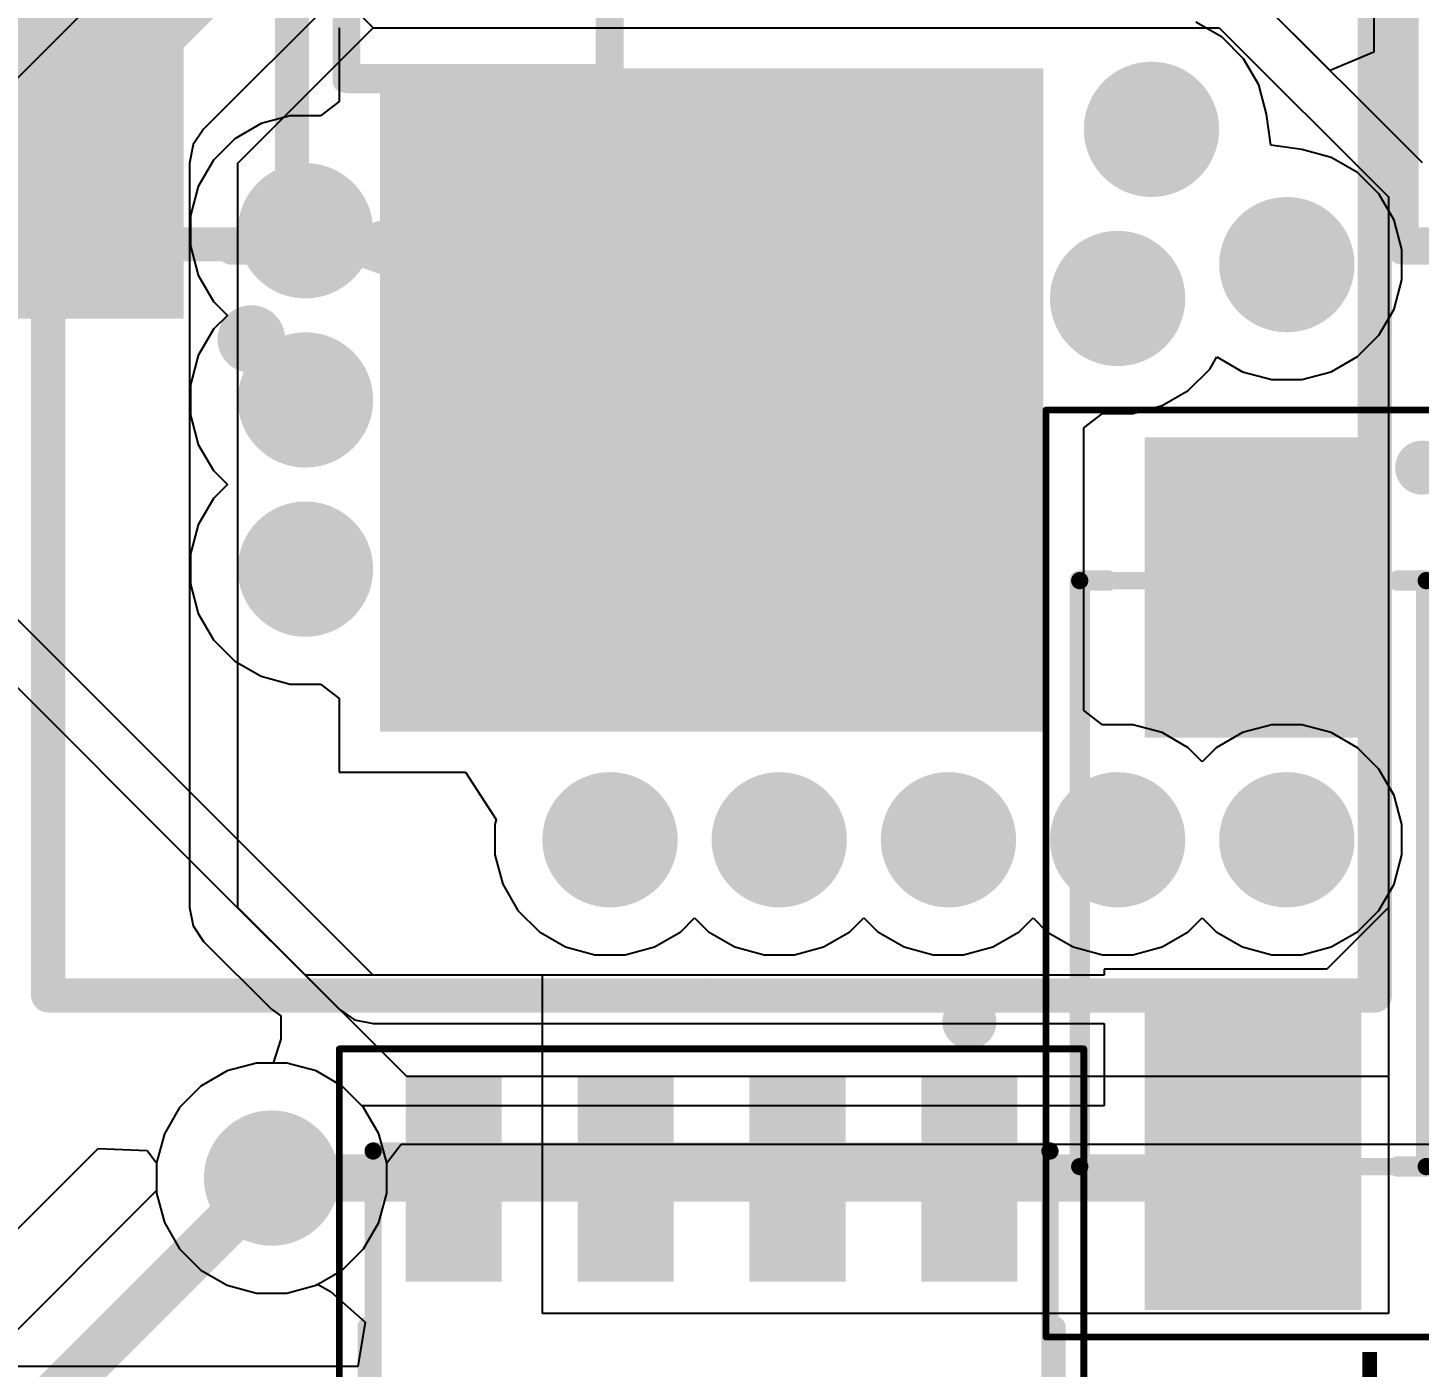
# Model space of a CAD drawing. Header units: inches. Extents: x 0 to 106, y 0 to 106.
# Drawn here: x 36.95 to 47.23, y 74.35 to 84.25 of the extents above; entities that cross this region are included whole.
import ezdxf

# ---------------------------------------------------------------- set-up
doc = ezdxf.new("R2010")
doc.units = ezdxf.units.IN
for name, color, linetype in [('Board Shape', 56, 'Continuous'), ('Bottom Layer', 5, 'Continuous'), ('Bottom Overlay', 54, 'Continuous'), ('Bottom Paste', 16, 'Continuous'), ('Bottom Solder', 6, 'Continuous'), ('Layer 1', 16, 'Continuous'), ('Layer 2', 76, 'Continuous'), ('Mechanical 1', 6, 'Continuous'), ('Mechanical 13', 56, 'Continuous'), ('Mechanical 15', 56, 'Continuous'), ('Multi-Layer', 9, 'Continuous'), ('Pad Holes', 156, 'Continuous'), ('Top Layer', 1, 'Continuous'), ('Top Overlay', 2, 'Continuous'), ('Top Paste', 8, 'Continuous'), ('Top Solder', 216, 'Continuous'), ('Via Holes', 16, 'Continuous')]:
    doc.layers.add(name, color=color, linetype=linetype)
doc.styles.add('Arial', font='', dxfattribs={"height": 0.2})
doc.styles.add('GOST type B', font='', dxfattribs={"height": 0.2})
doc.styles.get('Arial').set_extended_font_data('Arial')
doc.styles.get('GOST type B').set_extended_font_data('GOST type B')

# ---------------------------------------------------------------- blocks, each defined once
blk = doc.blocks.new('SMA_B_220')
at = {"layer": 'Bottom Layer'}
for points in [[(-3.175, 0.75), (-1.055, 0.75), (-1.055, -0.75), (-3.175, -0.75)], [(1.055, 0.75), (3.175, 0.75), (3.175, -0.75), (1.055, -0.75)]]:
    blk.add_hatch(color=5, dxfattribs=at).paths.add_polyline_path(points)
at = {"layer": 'Bottom Paste'}
for points in [[(-3.175, 0.75), (-1.055, 0.75), (-1.055, -0.75), (-3.175, -0.75)], [(1.055, 0.75), (3.175, 0.75), (3.175, -0.75), (1.055, -0.75)]]:
    blk.add_hatch(color=16, dxfattribs=at).paths.add_polyline_path(points)
at = {"layer": 'Bottom Solder'}
for points in [[(-3.225, 0.8), (-1.005, 0.8), (-1.005, -0.8), (-3.225, -0.8)], [(1.005, 0.8), (3.225, 0.8), (3.225, -0.8), (1.005, -0.8)]]:
    blk.add_hatch(color=6, dxfattribs=at).paths.add_polyline_path(points)
at = {"layer": 'Bottom Overlay'}
for points in [[(-2.9, 1.25, 0.2, 0.2, 1), (-3.1, 1.25, 0.2, 0.2, 1)], [(-3.15, 1.25, 0.1, 0.1, 1), (-3.05, 1.25, 0.1, 0.1, 1)], [(-2.95, 1.25, 0.1, 0.1, 1), (-2.85, 1.25, 0.1, 0.1, 1)], [(-2.203, 1.28, 0.075, 0.075, 1), (-2.127, 1.28, 0.075, 0.075, 1)], [(-2.203, 1.28, 0.075, 0.075, 1), (-2.127, 1.28, 0.075, 0.075, 1)], [(2.127, 1.28, 0.075, 0.075, 1), (2.203, 1.28, 0.075, 0.075, 1)], [(2.127, 1.28, 0.075, 0.075, 1), (2.203, 1.28, 0.075, 0.075, 1)], [(-2.203, 1.07, 0.075, 0.075, 1), (-2.127, 1.07, 0.075, 0.075, 1)], [(2.127, 1.07, 0.075, 0.075, 1), (2.203, 1.07, 0.075, 0.075, 1)], [(-2.203, -1.07, 0.075, 0.075, 1), (-2.127, -1.07, 0.075, 0.075, 1)], [(2.127, -1.07, 0.075, 0.075, 1), (2.203, -1.07, 0.075, 0.075, 1)], [(-2.203, -1.28, 0.075, 0.075, 1), (-2.127, -1.28, 0.075, 0.075, 1)], [(-2.203, -1.28, 0.075, 0.075, 1), (-2.127, -1.28, 0.075, 0.075, 1)], [(2.127, -1.28, 0.075, 0.075, 1), (2.203, -1.28, 0.075, 0.075, 1)], [(2.127, -1.28, 0.075, 0.075, 1), (2.203, -1.28, 0.075, 0.075, 1)]]:
    blk.add_lwpolyline(points, format="xyseb", close=True, dxfattribs=at)
for points in [[(-2.165, 1.07, 0.15, 0.15, 0), (-2.165, 1.28, 0.15, 0.15, 0)], [(2.165, 1.28, 0.15, 0.15, 0), (-2.165, 1.28, 0.15, 0.15, 0)], [(2.165, 1.07, 0.15, 0.15, 0), (2.165, 1.28, 0.15, 0.15, 0)], [(-2.165, -1.28, 0.15, 0.15, 0), (-2.165, -1.07, 0.15, 0.15, 0)], [(2.165, -1.28, 0.15, 0.15, 0), (2.165, -1.07, 0.15, 0.15, 0)], [(2.165, -1.28, 0.15, 0.15, 0), (-2.165, -1.28, 0.15, 0.15, 0)]]:
    blk.add_lwpolyline(points, format="xyseb", dxfattribs=at)
at = {"layer": 'Mechanical 13'}
for points in [[(-2.165, -1.28, 0.127, 0.127, 0), (-2.165, 1.28, 0.127, 0.127, 0)], [(2.165, 1.28, 0.127, 0.127, 0), (-2.165, 1.28, 0.127, 0.127, 0)], [(2.165, -1.28, 0.127, 0.127, 0), (2.165, 1.28, 0.127, 0.127, 0)], [(2.165, -1.28, 0.127, 0.127, 0), (-2.165, -1.28, 0.127, 0.127, 0)]]:
    blk.add_lwpolyline(points, format="xyseb", dxfattribs=at)
for points in [[(-2.197, 1.28, 0.0635, 0.0635, 1), (-2.133, 1.28, 0.0635, 0.0635, 1)], [(-2.197, 1.28, 0.0635, 0.0635, 1), (-2.133, 1.28, 0.0635, 0.0635, 1)], [(2.133, 1.28, 0.0635, 0.0635, 1), (2.197, 1.28, 0.0635, 0.0635, 1)], [(2.133, 1.28, 0.0635, 0.0635, 1), (2.197, 1.28, 0.0635, 0.0635, 1)], [(-2.197, -1.28, 0.0635, 0.0635, 1), (-2.133, -1.28, 0.0635, 0.0635, 1)], [(-2.197, -1.28, 0.0635, 0.0635, 1), (-2.133, -1.28, 0.0635, 0.0635, 1)], [(2.133, -1.28, 0.0635, 0.0635, 1), (2.197, -1.28, 0.0635, 0.0635, 1)], [(2.133, -1.28, 0.0635, 0.0635, 1), (2.197, -1.28, 0.0635, 0.0635, 1)]]:
    blk.add_lwpolyline(points, format="xyseb", close=True, dxfattribs=at)
at = {"layer": 'Mechanical 15'}
for points in [[(-3.425, -1.53, 0.05, 0.05, 0), (-3.425, 1.53, 0.05, 0.05, 0)], [(3.425, 1.53, 0.05, 0.05, 0), (-3.425, 1.53, 0.05, 0.05, 0)], [(3.425, -1.53, 0.05, 0.05, 0), (3.425, 1.53, 0.05, 0.05, 0)], [(3.425, -1.53, 0.05, 0.05, 0), (-3.425, -1.53, 0.05, 0.05, 0)]]:
    blk.add_lwpolyline(points, format="xyseb", dxfattribs=at)
for points in [[(-3.437, 1.53, 0.025, 0.025, 1), (-3.413, 1.53, 0.025, 0.025, 1)], [(-3.437, 1.53, 0.025, 0.025, 1), (-3.413, 1.53, 0.025, 0.025, 1)], [(3.413, 1.53, 0.025, 0.025, 1), (3.437, 1.53, 0.025, 0.025, 1)], [(3.413, 1.53, 0.025, 0.025, 1), (3.437, 1.53, 0.025, 0.025, 1)], [(-3.437, -1.53, 0.025, 0.025, 1), (-3.413, -1.53, 0.025, 0.025, 1)], [(-3.437, -1.53, 0.025, 0.025, 1), (-3.413, -1.53, 0.025, 0.025, 1)], [(3.413, -1.53, 0.025, 0.025, 1), (3.437, -1.53, 0.025, 0.025, 1)], [(3.413, -1.53, 0.025, 0.025, 1), (3.437, -1.53, 0.025, 0.025, 1)]]:
    blk.add_lwpolyline(points, format="xyseb", close=True, dxfattribs=at)
blk = doc.blocks.new('SMB_B_223')
at = {"layer": 'Bottom Layer'}
for points in [[(-0.6, 1.05), (-0.6, -1.05), (-2.85, -1.05), (-2.85, 1.05)], [(2.85, 1.05), (2.85, -1.05), (0.6, -1.05), (0.6, 1.05)]]:
    blk.add_hatch(color=5, dxfattribs=at).paths.add_polyline_path(points)
at = {"layer": 'Bottom Paste'}
for points in [[(-0.6, 1.05), (-0.6, -1.05), (-2.85, -1.05), (-2.85, 1.05)], [(2.85, 1.05), (2.85, -1.05), (0.6, -1.05), (0.6, 1.05)]]:
    blk.add_hatch(color=16, dxfattribs=at).paths.add_polyline_path(points)
at = {"layer": 'Bottom Solder'}
for points in [[(-0.55, 1.1), (-0.55, -1.1), (-2.9, -1.1), (-2.9, 1.1)], [(2.9, 1.1), (2.9, -1.1), (0.55, -1.1), (0.55, 1.1)]]:
    blk.add_hatch(color=6, dxfattribs=at).paths.add_polyline_path(points)
at = {"layer": 'Bottom Overlay'}
for points in [[(-2.4, 1.9, 0.2, 0.2, 0), (2.4, 1.9, 0.2, 0.2, 0)], [(-2.4, 1.9, 0.2, 0.2, 0), (-2.4, 1.45, 0.2, 0.2, 0)], [(2.4, 1.9, 0.2, 0.2, 0), (2.4, 1.45, 0.2, 0.2, 0)], [(-2.4, -1.45, 0.2, 0.2, 0), (-2.4, -1.9, 0.2, 0.2, 0)], [(2.4, -1.45, 0.2, 0.2, 0), (2.4, -1.9, 0.2, 0.2, 0)], [(-2.4, -1.9, 0.2, 0.2, 0), (2.4, -1.9, 0.2, 0.2, 0)]]:
    blk.add_lwpolyline(points, format="xyseb", dxfattribs=at)
for points in [[(-2.45, 1.9, 0.1, 0.1, 1), (-2.35, 1.9, 0.1, 0.1, 1)], [(-2.45, 1.9, 0.1, 0.1, 1), (-2.35, 1.9, 0.1, 0.1, 1)], [(2.35, 1.9, 0.1, 0.1, 1), (2.45, 1.9, 0.1, 0.1, 1)], [(2.35, 1.9, 0.1, 0.1, 1), (2.45, 1.9, 0.1, 0.1, 1)], [(-2.45, 1.45, 0.1, 0.1, 1), (-2.35, 1.45, 0.1, 0.1, 1)], [(2.35, 1.45, 0.1, 0.1, 1), (2.45, 1.45, 0.1, 0.1, 1)], [(-2.925, -1.6, 0.25, 0.25, 1), (-3.175, -1.6, 0.25, 0.25, 1)], [(-2.45, -1.45, 0.1, 0.1, 1), (-2.35, -1.45, 0.1, 0.1, 1)], [(2.35, -1.45, 0.1, 0.1, 1), (2.45, -1.45, 0.1, 0.1, 1)], [(-3.238, -1.6, 0.125, 0.125, 1), (-3.113, -1.6, 0.125, 0.125, 1)], [(-2.987, -1.6, 0.125, 0.125, 1), (-2.863, -1.6, 0.125, 0.125, 1)], [(-2.45, -1.9, 0.1, 0.1, 1), (-2.35, -1.9, 0.1, 0.1, 1)], [(-2.45, -1.9, 0.1, 0.1, 1), (-2.35, -1.9, 0.1, 0.1, 1)], [(2.35, -1.9, 0.1, 0.1, 1), (2.45, -1.9, 0.1, 0.1, 1)], [(2.35, -1.9, 0.1, 0.1, 1), (2.45, -1.9, 0.1, 0.1, 1)]]:
    blk.add_lwpolyline(points, format="xyseb", close=True, dxfattribs=at)
at = {"layer": 'Mechanical 13'}
for points in [[(-2.35, 1.9, 0.25, 0.25, 0), (2.35, 1.9, 0.25, 0.25, 0)], [(-2.35, 1.9, 0.25, 0.25, 0), (-2.35, -1.9, 0.25, 0.25, 0)], [(2.35, 1.9, 0.25, 0.25, 0), (2.35, -1.9, 0.25, 0.25, 0)], [(-2.35, -1.9, 0.25, 0.25, 0), (2.35, -1.9, 0.25, 0.25, 0)]]:
    blk.add_lwpolyline(points, format="xyseb", dxfattribs=at)
for points in [[(-2.412, 1.9, 0.125, 0.125, 1), (-2.288, 1.9, 0.125, 0.125, 1)], [(-2.412, 1.9, 0.125, 0.125, 1), (-2.288, 1.9, 0.125, 0.125, 1)], [(2.288, 1.9, 0.125, 0.125, 1), (2.412, 1.9, 0.125, 0.125, 1)], [(2.288, 1.9, 0.125, 0.125, 1), (2.412, 1.9, 0.125, 0.125, 1)], [(-2.412, -1.9, 0.125, 0.125, 1), (-2.288, -1.9, 0.125, 0.125, 1)], [(-2.412, -1.9, 0.125, 0.125, 1), (-2.288, -1.9, 0.125, 0.125, 1)], [(2.288, -1.9, 0.125, 0.125, 1), (2.412, -1.9, 0.125, 0.125, 1)], [(2.288, -1.9, 0.125, 0.125, 1), (2.412, -1.9, 0.125, 0.125, 1)]]:
    blk.add_lwpolyline(points, format="xyseb", close=True, dxfattribs=at)
at = {"layer": 'Mechanical 13', "style": 'GOST type B', "text_generation_flag": 2}
blk.add_text('VD1_2', height=2.15, rotation=180, dxfattribs=at).set_placement((-3.3, -2.2))
blk = doc.blocks.new('SMB_B_228')
at = {"layer": 'Bottom Layer'}
for points in [[(-0.6, 1.05), (-0.6, -1.05), (-2.85, -1.05), (-2.85, 1.05)], [(2.85, 1.05), (2.85, -1.05), (0.6, -1.05), (0.6, 1.05)]]:
    blk.add_hatch(color=5, dxfattribs=at).paths.add_polyline_path(points)
at = {"layer": 'Bottom Paste'}
for points in [[(-0.6, 1.05), (-0.6, -1.05), (-2.85, -1.05), (-2.85, 1.05)], [(2.85, 1.05), (2.85, -1.05), (0.6, -1.05), (0.6, 1.05)]]:
    blk.add_hatch(color=16, dxfattribs=at).paths.add_polyline_path(points)
at = {"layer": 'Bottom Solder'}
for points in [[(-0.55, 1.1), (-0.55, -1.1), (-2.9, -1.1), (-2.9, 1.1)], [(2.9, 1.1), (2.9, -1.1), (0.55, -1.1), (0.55, 1.1)]]:
    blk.add_hatch(color=6, dxfattribs=at).paths.add_polyline_path(points)
at = {"layer": 'Bottom Overlay'}
for points in [[(-2.4, 1.9, 0.2, 0.2, 0), (-2.4, 1.45, 0.2, 0.2, 0)], [(-2.4, 1.9, 0.2, 0.2, 0), (2.4, 1.9, 0.2, 0.2, 0)], [(2.4, 1.9, 0.2, 0.2, 0), (2.4, 1.45, 0.2, 0.2, 0)], [(-2.4, -1.45, 0.2, 0.2, 0), (-2.4, -1.9, 0.2, 0.2, 0)], [(2.4, -1.45, 0.2, 0.2, 0), (2.4, -1.9, 0.2, 0.2, 0)], [(-2.4, -1.9, 0.2, 0.2, 0), (2.4, -1.9, 0.2, 0.2, 0)]]:
    blk.add_lwpolyline(points, format="xyseb", dxfattribs=at)
for points in [[(-2.45, 1.9, 0.1, 0.1, 1), (-2.35, 1.9, 0.1, 0.1, 1)], [(-2.45, 1.9, 0.1, 0.1, 1), (-2.35, 1.9, 0.1, 0.1, 1)], [(2.35, 1.9, 0.1, 0.1, 1), (2.45, 1.9, 0.1, 0.1, 1)], [(2.35, 1.9, 0.1, 0.1, 1), (2.45, 1.9, 0.1, 0.1, 1)], [(-2.45, 1.45, 0.1, 0.1, 1), (-2.35, 1.45, 0.1, 0.1, 1)], [(2.35, 1.45, 0.1, 0.1, 1), (2.45, 1.45, 0.1, 0.1, 1)], [(-2.925, -1.6, 0.25, 0.25, 1), (-3.175, -1.6, 0.25, 0.25, 1)], [(-2.45, -1.45, 0.1, 0.1, 1), (-2.35, -1.45, 0.1, 0.1, 1)], [(2.35, -1.45, 0.1, 0.1, 1), (2.45, -1.45, 0.1, 0.1, 1)], [(-3.238, -1.6, 0.125, 0.125, 1), (-3.113, -1.6, 0.125, 0.125, 1)], [(-2.987, -1.6, 0.125, 0.125, 1), (-2.863, -1.6, 0.125, 0.125, 1)], [(-2.45, -1.9, 0.1, 0.1, 1), (-2.35, -1.9, 0.1, 0.1, 1)], [(-2.45, -1.9, 0.1, 0.1, 1), (-2.35, -1.9, 0.1, 0.1, 1)], [(2.35, -1.9, 0.1, 0.1, 1), (2.45, -1.9, 0.1, 0.1, 1)], [(2.35, -1.9, 0.1, 0.1, 1), (2.45, -1.9, 0.1, 0.1, 1)]]:
    blk.add_lwpolyline(points, format="xyseb", close=True, dxfattribs=at)
at = {"layer": 'Mechanical 13'}
for points in [[(-2.35, 1.9, 0.25, 0.25, 0), (-2.35, -1.9, 0.25, 0.25, 0)], [(-2.35, 1.9, 0.25, 0.25, 0), (2.35, 1.9, 0.25, 0.25, 0)], [(2.35, 1.9, 0.25, 0.25, 0), (2.35, -1.9, 0.25, 0.25, 0)], [(-2.35, -1.9, 0.25, 0.25, 0), (2.35, -1.9, 0.25, 0.25, 0)]]:
    blk.add_lwpolyline(points, format="xyseb", dxfattribs=at)
for points in [[(-2.412, 1.9, 0.125, 0.125, 1), (-2.288, 1.9, 0.125, 0.125, 1)], [(-2.412, 1.9, 0.125, 0.125, 1), (-2.288, 1.9, 0.125, 0.125, 1)], [(2.288, 1.9, 0.125, 0.125, 1), (2.412, 1.9, 0.125, 0.125, 1)], [(2.288, 1.9, 0.125, 0.125, 1), (2.412, 1.9, 0.125, 0.125, 1)], [(-2.412, -1.9, 0.125, 0.125, 1), (-2.288, -1.9, 0.125, 0.125, 1)], [(-2.412, -1.9, 0.125, 0.125, 1), (-2.288, -1.9, 0.125, 0.125, 1)], [(2.288, -1.9, 0.125, 0.125, 1), (2.412, -1.9, 0.125, 0.125, 1)], [(2.288, -1.9, 0.125, 0.125, 1), (2.412, -1.9, 0.125, 0.125, 1)]]:
    blk.add_lwpolyline(points, format="xyseb", close=True, dxfattribs=at)
at = {"layer": 'Mechanical 13', "style": 'GOST type B', "text_generation_flag": 2}
blk.add_text('VD2_1', height=2.15, rotation=180, dxfattribs=at).set_placement((-3.3, -2.2))
blk = doc.blocks.new('MR60PB_M_271')
at = {"layer": 'Bottom Layer'}
blk.add_hatch(color=5, dxfattribs=at).paths.add_polyline_path([(3.1, 2.4), (7.9, 2.4), (7.9, -2.4), (3.1, -2.4)])
at = {"layer": 'Bottom Solder'}
blk.add_hatch(color=6, dxfattribs=at).paths.add_polyline_path([(3.05, 2.45), (7.95, 2.45), (7.95, -2.45), (3.05, -2.45)])
at = {"layer": 'Layer 1'}
blk.add_hatch(color=16, dxfattribs=at).paths.add_polyline_path([(3.1, 2.4), (7.9, 2.4), (7.9, -2.4), (3.1, -2.4)])
at = {"layer": 'Layer 2'}
blk.add_hatch(color=76, dxfattribs=at).paths.add_polyline_path([(3.1, 2.4), (7.9, 2.4), (7.9, -2.4), (3.1, -2.4)])
at = {"layer": 'Multi-Layer'}
blk.add_hatch(color=9, dxfattribs=at).paths.add_polyline_path([(3.1, 2.4), (7.9, 2.4), (7.9, -2.4), (3.1, -2.4)])
at = {"layer": 'Pad Holes'}
h = blk.add_hatch(color=7, dxfattribs=at)
edge = h.paths.add_edge_path()
edge.add_arc((5.5, 0), 1.6, 0, 360)
at = {"layer": 'Top Layer'}
blk.add_hatch(color=1, dxfattribs=at).paths.add_polyline_path([(3.1, 2.4), (7.9, 2.4), (7.9, -2.4), (3.1, -2.4)])
at = {"layer": 'Top Solder'}
blk.add_hatch(color=216, dxfattribs=at).paths.add_polyline_path([(3.05, 2.45), (7.95, 2.45), (7.95, -2.45), (3.05, -2.45)])
at = {"layer": 'Mechanical 1'}
blk.add_lwpolyline([(7.9, 4.9, 0.254, 0.254, 0), (-5.5, 4.9, 0.254, 0.254, 0)], format="xyseb", dxfattribs=at)
blk.add_lwpolyline([(7.836, 4.9, 0.127, 0.127, 1), (7.963, 4.9, 0.127, 0.127, 1)], format="xyseb", close=True, dxfattribs=at)
at = {"layer": 'Top Overlay'}
for points in [[(9.9, 4.9, 0.254, 0.254, 0), (-9.9, 4.9, 0.254, 0.254, 0)], [(9.9, 0, 0.254, 0.254, 0), (9.9, 4.9, 0.254, 0.254, 0)], [(9.9, -4.9, 0.254, 0.254, 0), (9.9, 0, 0.254, 0.254, 0)], [(9.9, -4.9, 0.254, 0.254, 0), (-9.9, -4.9, 0.254, 0.254, 0)]]:
    blk.add_lwpolyline(points, format="xyseb", dxfattribs=at)
for points in [[(9.836, 4.9, 0.127, 0.127, 1), (9.963, 4.9, 0.127, 0.127, 1)], [(9.836, 4.9, 0.127, 0.127, 1), (9.963, 4.9, 0.127, 0.127, 1)], [(9.836, 0, 0.127, 0.127, 1), (9.963, 0, 0.127, 0.127, 1)], [(9.836, 0, 0.127, 0.127, 1), (9.963, 0, 0.127, 0.127, 1)], [(9.836, -4.9, 0.127, 0.127, 1), (9.963, -4.9, 0.127, 0.127, 1)], [(9.836, -4.9, 0.127, 0.127, 1), (9.963, -4.9, 0.127, 0.127, 1)]]:
    blk.add_lwpolyline(points, format="xyseb", close=True, dxfattribs=at)
blk = doc.blocks.new('PQFN_5_6_279')
at = {"layer": 'Top Layer'}
for points in [[(-3.455, 2.21), (-2.035, 2.21), (-2.035, 1.6), (-3.455, 1.6)], [(3.455, 1.6), (2.035, 1.6), (2.035, 2.21), (3.455, 2.21)], [(-1.215, 1.955), (2.535, 1.955), (2.535, -1.955), (-1.215, -1.955)], [(-3.455, 0.94), (-2.035, 0.94), (-2.035, 0.33), (-3.455, 0.33)], [(3.455, 0.33), (2.035, 0.33), (2.035, 0.94), (3.455, 0.94)], [(-3.455, -0.33), (-2.035, -0.33), (-2.035, -0.94), (-3.455, -0.94)], [(3.455, -0.94), (2.035, -0.94), (2.035, -0.33), (3.455, -0.33)], [(-3.455, -1.6), (-2.035, -1.6), (-2.035, -2.21), (-3.455, -2.21)], [(3.455, -2.21), (2.035, -2.21), (2.035, -1.6), (3.455, -1.6)]]:
    blk.add_hatch(color=1, dxfattribs=at).paths.add_polyline_path(points)
at = {"layer": 'Top Paste'}
for points in [[(-3.455, 2.21), (-2.035, 2.21), (-2.035, 1.6), (-3.455, 1.6)], [(3.455, 1.6), (2.035, 1.6), (2.035, 2.21), (3.455, 2.21)], [(-3.455, 0.94), (-2.035, 0.94), (-2.035, 0.33), (-3.455, 0.33)], [(3.455, 0.33), (2.035, 0.33), (2.035, 0.94), (3.455, 0.94)], [(-3.455, -0.33), (-2.035, -0.33), (-2.035, -0.94), (-3.455, -0.94)], [(3.455, -0.94), (2.035, -0.94), (2.035, -0.33), (3.455, -0.33)], [(-3.455, -1.6), (-2.035, -1.6), (-2.035, -2.21), (-3.455, -2.21)], [(3.455, -2.21), (2.035, -2.21), (2.035, -1.6), (3.455, -1.6)]]:
    blk.add_hatch(color=8, dxfattribs=at).paths.add_polyline_path(points)
at = {"layer": 'Top Solder'}
for points in [[(-3.505, 2.26), (-1.985, 2.26), (-1.985, 1.55), (-3.505, 1.55)], [(3.505, 1.55), (1.985, 1.55), (1.985, 2.26), (3.505, 2.26)], [(-1.265, 2.005), (2.585, 2.005), (2.585, -2.005), (-1.265, -2.005)], [(-3.505, 0.99), (-1.985, 0.99), (-1.985, 0.28), (-3.505, 0.28)], [(3.505, 0.28), (1.985, 0.28), (1.985, 0.99), (3.505, 0.99)], [(-3.505, -0.28), (-1.985, -0.28), (-1.985, -0.99), (-3.505, -0.99)], [(3.505, -0.99), (1.985, -0.99), (1.985, -0.28), (3.505, -0.28)], [(-3.505, -1.55), (-1.985, -1.55), (-1.985, -2.26), (-3.505, -2.26)], [(3.505, -2.26), (1.985, -2.26), (1.985, -1.55), (3.505, -1.55)]]:
    blk.add_hatch(color=216, dxfattribs=at).paths.add_polyline_path(points)
at = {"layer": 'Mechanical 13'}
for points in [[(-2.95, -2.5, 0.127, 0.127, 0), (-2.95, 2.5, 0.127, 0.127, 0)], [(2.95, 2.5, 0.127, 0.127, 0), (-2.95, 2.5, 0.127, 0.127, 0)], [(2.95, -2.5, 0.127, 0.127, 0), (2.95, 2.5, 0.127, 0.127, 0)], [(2.95, -2.5, 0.127, 0.127, 0), (-2.95, -2.5, 0.127, 0.127, 0)]]:
    blk.add_lwpolyline(points, format="xyseb", dxfattribs=at)
for points in [[(-2.982, 2.5, 0.0635, 0.0635, 1), (-2.918, 2.5, 0.0635, 0.0635, 1)], [(-2.982, 2.5, 0.0635, 0.0635, 1), (-2.918, 2.5, 0.0635, 0.0635, 1)], [(2.918, 2.5, 0.0635, 0.0635, 1), (2.982, 2.5, 0.0635, 0.0635, 1)], [(2.918, 2.5, 0.0635, 0.0635, 1), (2.982, 2.5, 0.0635, 0.0635, 1)], [(-3.805, 1.905, 0.2, 0.2, 1), (-4.005, 1.905, 0.2, 0.2, 1)], [(-4.055, 1.905, 0.1, 0.1, 1), (-3.955, 1.905, 0.1, 0.1, 1)], [(-3.855, 1.905, 0.1, 0.1, 1), (-3.755, 1.905, 0.1, 0.1, 1)], [(-2.982, -2.5, 0.0635, 0.0635, 1), (-2.918, -2.5, 0.0635, 0.0635, 1)], [(-2.982, -2.5, 0.0635, 0.0635, 1), (-2.918, -2.5, 0.0635, 0.0635, 1)], [(2.918, -2.5, 0.0635, 0.0635, 1), (2.982, -2.5, 0.0635, 0.0635, 1)], [(2.918, -2.5, 0.0635, 0.0635, 1), (2.982, -2.5, 0.0635, 0.0635, 1)]]:
    blk.add_lwpolyline(points, format="xyseb", close=True, dxfattribs=at)
at = {"layer": 'Mechanical 15'}
for points in [[(-3.705, -2.75, 0.05, 0.05, 0), (-3.705, 2.75, 0.05, 0.05, 0)], [(3.705, 2.75, 0.05, 0.05, 0), (-3.705, 2.75, 0.05, 0.05, 0)], [(3.705, -2.75, 0.05, 0.05, 0), (3.705, 2.75, 0.05, 0.05, 0)], [(3.705, -2.75, 0.05, 0.05, 0), (-3.705, -2.75, 0.05, 0.05, 0)]]:
    blk.add_lwpolyline(points, format="xyseb", dxfattribs=at)
for points in [[(-3.717, 2.75, 0.025, 0.025, 1), (-3.692, 2.75, 0.025, 0.025, 1)], [(-3.717, 2.75, 0.025, 0.025, 1), (-3.692, 2.75, 0.025, 0.025, 1)], [(3.692, 2.75, 0.025, 0.025, 1), (3.717, 2.75, 0.025, 0.025, 1)], [(3.692, 2.75, 0.025, 0.025, 1), (3.717, 2.75, 0.025, 0.025, 1)], [(-3.717, -2.75, 0.025, 0.025, 1), (-3.692, -2.75, 0.025, 0.025, 1)], [(-3.717, -2.75, 0.025, 0.025, 1), (-3.692, -2.75, 0.025, 0.025, 1)], [(3.692, -2.75, 0.025, 0.025, 1), (3.717, -2.75, 0.025, 0.025, 1)], [(3.692, -2.75, 0.025, 0.025, 1), (3.717, -2.75, 0.025, 0.025, 1)]]:
    blk.add_lwpolyline(points, format="xyseb", close=True, dxfattribs=at)
at = {"layer": 'Top Overlay'}
for points in [[(1.905, 2.54, 0.15, 0.15, 0), (-1.651, 2.54, 0.15, 0.15, 0)], [(1.905, -2.54, 0.15, 0.15, 0), (-1.651, -2.54, 0.15, 0.15, 0)]]:
    blk.add_lwpolyline(points, format="xyseb", dxfattribs=at)
for points in [[(-1.689, 2.54, 0.075, 0.075, 1), (-1.613, 2.54, 0.075, 0.075, 1)], [(1.867, 2.54, 0.075, 0.075, 1), (1.943, 2.54, 0.075, 0.075, 1)], [(-3.805, 1.905, 0.2, 0.2, 1), (-4.005, 1.905, 0.2, 0.2, 1)], [(-4.055, 1.905, 0.1, 0.1, 1), (-3.955, 1.905, 0.1, 0.1, 1)], [(-3.855, 1.905, 0.1, 0.1, 1), (-3.755, 1.905, 0.1, 0.1, 1)], [(-1.689, -2.54, 0.075, 0.075, 1), (-1.613, -2.54, 0.075, 0.075, 1)], [(1.867, -2.54, 0.075, 0.075, 1), (1.943, -2.54, 0.075, 0.075, 1)]]:
    blk.add_lwpolyline(points, format="xyseb", close=True, dxfattribs=at)
at = {"layer": 'Top Paste'}
for p, q in [((-0.865, 0.175), (-0.865, 1.615)), ((-0.865, 1.615), (0.235, 1.615)), ((0.235, 1.615), (0.235, 0.175)), ((0.585, 0.175), (0.585, 1.615)), ((0.585, 1.615), (1.685, 1.615)), ((1.685, 1.615), (1.685, 0.175)), ((0.235, 0.175), (-0.865, 0.175)), ((1.685, 0.175), (0.585, 0.175)), ((-0.865, -1.615), (-0.865, -0.175)), ((-0.865, -0.175), (0.235, -0.175)), ((0.235, -0.175), (0.235, -1.615)), ((0.585, -1.615), (0.585, -0.175)), ((0.585, -0.175), (1.685, -0.175)), ((1.685, -0.175), (1.685, -1.615)), ((0.235, -1.615), (-0.865, -1.615)), ((1.685, -1.615), (0.585, -1.615))]:
    blk.add_line(p, q, dxfattribs=at)

msp = doc.modelspace()

# ---------------------------------------------------------------- hatches: boundary and pattern name
at = {"layer": 'Bottom Layer'}
h = msp.add_hatch(color=5, dxfattribs=at)
edge = h.paths.add_edge_path()
edge.add_arc((45.25, 83.5), 0.5, 0, 360)
h = msp.add_hatch(color=5, dxfattribs=at)
edge = h.paths.add_edge_path()
edge.add_arc((39, 82.75), 0.5, 0, 360)
h = msp.add_hatch(color=5, dxfattribs=at)
edge = h.paths.add_edge_path()
edge.add_arc((46.25, 82.5), 0.5, 0, 360)
h = msp.add_hatch(color=5, dxfattribs=at)
edge = h.paths.add_edge_path()
edge.add_arc((45, 82.25), 0.5, 0, 360)
h = msp.add_hatch(color=5, dxfattribs=at)
edge = h.paths.add_edge_path()
edge.add_arc((39, 81.5), 0.5, 0, 360)
h = msp.add_hatch(color=5, dxfattribs=at)
edge = h.paths.add_edge_path()
edge.add_arc((39, 80.25), 0.5, 0, 360)
h = msp.add_hatch(color=5, dxfattribs=at)
edge = h.paths.add_edge_path()
edge.add_arc((41.25, 78.25), 0.5, 0, 360)
h = msp.add_hatch(color=5, dxfattribs=at)
edge = h.paths.add_edge_path()
edge.add_arc((42.5, 78.25), 0.5, 0, 360)
h = msp.add_hatch(color=5, dxfattribs=at)
edge = h.paths.add_edge_path()
edge.add_arc((43.75, 78.25), 0.5, 0, 360)
h = msp.add_hatch(color=5, dxfattribs=at)
edge = h.paths.add_edge_path()
edge.add_arc((45, 78.25), 0.5, 0, 360)
h = msp.add_hatch(color=5, dxfattribs=at)
edge = h.paths.add_edge_path()
edge.add_arc((46.25, 78.25), 0.5, 0, 360)
h = msp.add_hatch(color=5, dxfattribs=at)
edge = h.paths.add_edge_path()
edge.add_arc((38.75, 75.75), 0.5, 0, 360)
at = {"layer": 'Layer 1'}
h = msp.add_hatch(color=16, dxfattribs=at)
edge = h.paths.add_edge_path()
edge.add_arc((45.25, 83.5), 0.5, 0, 360)
h = msp.add_hatch(color=16, dxfattribs=at)
edge = h.paths.add_edge_path()
edge.add_arc((39, 82.75), 0.5, 0, 360)
h = msp.add_hatch(color=16, dxfattribs=at)
edge = h.paths.add_edge_path()
edge.add_arc((46.25, 82.5), 0.5, 0, 360)
h = msp.add_hatch(color=16, dxfattribs=at)
edge = h.paths.add_edge_path()
edge.add_arc((45, 82.25), 0.5, 0, 360)
h = msp.add_hatch(color=16, dxfattribs=at)
edge = h.paths.add_edge_path()
edge.add_arc((39, 81.5), 0.5, 0, 360)
h = msp.add_hatch(color=16, dxfattribs=at)
edge = h.paths.add_edge_path()
edge.add_arc((39, 80.25), 0.5, 0, 360)
h = msp.add_hatch(color=16, dxfattribs=at)
edge = h.paths.add_edge_path()
edge.add_arc((41.25, 78.25), 0.5, 0, 360)
h = msp.add_hatch(color=16, dxfattribs=at)
edge = h.paths.add_edge_path()
edge.add_arc((42.5, 78.25), 0.5, 0, 360)
h = msp.add_hatch(color=16, dxfattribs=at)
edge = h.paths.add_edge_path()
edge.add_arc((43.75, 78.25), 0.5, 0, 360)
h = msp.add_hatch(color=16, dxfattribs=at)
edge = h.paths.add_edge_path()
edge.add_arc((45, 78.25), 0.5, 0, 360)
h = msp.add_hatch(color=16, dxfattribs=at)
edge = h.paths.add_edge_path()
edge.add_arc((46.25, 78.25), 0.5, 0, 360)
h = msp.add_hatch(color=16, dxfattribs=at)
edge = h.paths.add_edge_path()
edge.add_arc((38.75, 75.75), 0.5, 0, 360)
at = {"layer": 'Layer 2'}
h = msp.add_hatch(color=76, dxfattribs=at)
edge = h.paths.add_edge_path()
edge.add_arc((45.25, 83.5), 0.5, 0, 360)
h = msp.add_hatch(color=76, dxfattribs=at)
edge = h.paths.add_edge_path()
edge.add_arc((39, 82.75), 0.5, 0, 360)
h = msp.add_hatch(color=76, dxfattribs=at)
edge = h.paths.add_edge_path()
edge.add_arc((46.25, 82.5), 0.5, 0, 360)
h = msp.add_hatch(color=76, dxfattribs=at)
edge = h.paths.add_edge_path()
edge.add_arc((45, 82.25), 0.5, 0, 360)
h = msp.add_hatch(color=76, dxfattribs=at)
edge = h.paths.add_edge_path()
edge.add_arc((39, 81.5), 0.5, 0, 360)
h = msp.add_hatch(color=76, dxfattribs=at)
edge = h.paths.add_edge_path()
edge.add_arc((39, 80.25), 0.5, 0, 360)
h = msp.add_hatch(color=76, dxfattribs=at)
edge = h.paths.add_edge_path()
edge.add_arc((41.25, 78.25), 0.5, 0, 360)
h = msp.add_hatch(color=76, dxfattribs=at)
edge = h.paths.add_edge_path()
edge.add_arc((42.5, 78.25), 0.5, 0, 360)
h = msp.add_hatch(color=76, dxfattribs=at)
edge = h.paths.add_edge_path()
edge.add_arc((43.75, 78.25), 0.5, 0, 360)
h = msp.add_hatch(color=76, dxfattribs=at)
edge = h.paths.add_edge_path()
edge.add_arc((45, 78.25), 0.5, 0, 360)
h = msp.add_hatch(color=76, dxfattribs=at)
edge = h.paths.add_edge_path()
edge.add_arc((46.25, 78.25), 0.5, 0, 360)
h = msp.add_hatch(color=76, dxfattribs=at)
edge = h.paths.add_edge_path()
edge.add_arc((38.75, 75.75), 0.5, 0, 360)
at = {"layer": 'Top Layer'}
h = msp.add_hatch(color=1, dxfattribs=at)
edge = h.paths.add_edge_path()
edge.add_arc((45.25, 83.5), 0.5, 0, 360)
h = msp.add_hatch(color=1, dxfattribs=at)
edge = h.paths.add_edge_path()
edge.add_arc((39, 82.75), 0.5, 0, 360)
h = msp.add_hatch(color=1, dxfattribs=at)
edge = h.paths.add_edge_path()
edge.add_arc((46.25, 82.5), 0.5, 0, 360)
h = msp.add_hatch(color=1, dxfattribs=at)
edge = h.paths.add_edge_path()
edge.add_arc((45, 82.25), 0.5, 0, 360)
h = msp.add_hatch(color=1, dxfattribs=at)
edge = h.paths.add_edge_path()
edge.add_arc((39, 81.5), 0.5, 0, 360)
h = msp.add_hatch(color=1, dxfattribs=at)
edge = h.paths.add_edge_path()
edge.add_arc((39, 80.25), 0.5, 0, 360)
h = msp.add_hatch(color=1, dxfattribs=at)
edge = h.paths.add_edge_path()
edge.add_arc((41.25, 78.25), 0.5, 0, 360)
h = msp.add_hatch(color=1, dxfattribs=at)
edge = h.paths.add_edge_path()
edge.add_arc((42.5, 78.25), 0.5, 0, 360)
h = msp.add_hatch(color=1, dxfattribs=at)
edge = h.paths.add_edge_path()
edge.add_arc((43.75, 78.25), 0.5, 0, 360)
h = msp.add_hatch(color=1, dxfattribs=at)
edge = h.paths.add_edge_path()
edge.add_arc((45, 78.25), 0.5, 0, 360)
h = msp.add_hatch(color=1, dxfattribs=at)
edge = h.paths.add_edge_path()
edge.add_arc((46.25, 78.25), 0.5, 0, 360)
h = msp.add_hatch(color=1, dxfattribs=at)
edge = h.paths.add_edge_path()
edge.add_arc((38.75, 75.75), 0.5, 0, 360)
at = {"layer": 'Via Holes'}
h = msp.add_hatch(color=7, dxfattribs=at)
edge = h.paths.add_edge_path()
edge.add_arc((45.25, 83.5), 0.25, 0, 360)
h = msp.add_hatch(color=7, dxfattribs=at)
edge = h.paths.add_edge_path()
edge.add_arc((39, 82.75), 0.25, 0, 360)
h = msp.add_hatch(color=7, dxfattribs=at)
edge = h.paths.add_edge_path()
edge.add_arc((46.25, 82.5), 0.25, 0, 360)
h = msp.add_hatch(color=7, dxfattribs=at)
edge = h.paths.add_edge_path()
edge.add_arc((45, 82.25), 0.25, 0, 360)
h = msp.add_hatch(color=7, dxfattribs=at)
edge = h.paths.add_edge_path()
edge.add_arc((39, 81.5), 0.25, 0, 360)
h = msp.add_hatch(color=7, dxfattribs=at)
edge = h.paths.add_edge_path()
edge.add_arc((39, 80.25), 0.25, 0, 360)
h = msp.add_hatch(color=7, dxfattribs=at)
edge = h.paths.add_edge_path()
edge.add_arc((41.25, 78.25), 0.25, 0, 360)
h = msp.add_hatch(color=7, dxfattribs=at)
edge = h.paths.add_edge_path()
edge.add_arc((42.5, 78.25), 0.25, 0, 360)
h = msp.add_hatch(color=7, dxfattribs=at)
edge = h.paths.add_edge_path()
edge.add_arc((43.75, 78.25), 0.25, 0, 360)
h = msp.add_hatch(color=7, dxfattribs=at)
edge = h.paths.add_edge_path()
edge.add_arc((45, 78.25), 0.25, 0, 360)
h = msp.add_hatch(color=7, dxfattribs=at)
edge = h.paths.add_edge_path()
edge.add_arc((46.25, 78.25), 0.25, 0, 360)
h = msp.add_hatch(color=7, dxfattribs=at)
edge = h.paths.add_edge_path()
edge.add_arc((38.75, 75.75), 0.25, 0, 360)

# ---------------------------------------------------------------- linework, layer by layer
at = {"layer": 'Board Shape'}
msp.add_lwpolyline([(29.284, 5.602, 0.2, 0.2, -0.680615), (37.984, 103.828, 0.2, 0.2, 0)], format="xyseb", dxfattribs=at)
at = {"layer": 'Bottom Layer'}
for p, q in [((38.75, 85), (39.5, 84.25)), ((46.57, 83.935), (46.002, 84.502)), ((46.893, 84.5), (46.893, 84.069)), ((39.5, 84.25), (45.75, 84.25)), ((45.75, 84.25), (47, 83)), ((46.893, 84.069), (46.57, 83.935)), ((47, 83), (47, 77.75)), ((38.5, 78.25), (35.25, 81.5)), ((34.998, 81.248), (38.248, 77.998)), ((39.5, 77.25), (38.5, 78.25)), ((38.248, 77.998), (39.248, 76.998)), ((47, 77.75), (46.771, 77.521)), ((47, 77.75), (47, 77.75)), ((47, 77.75), (47, 77.75)), ((46.771, 77.521), (46.545, 77.295)), ((44.9, 77.25), (39.5, 77.25)), ((46.545, 77.295), (44.9, 77.295)), ((44.9, 77.295), (44.9, 77.25)), ((39.248, 76.998), (39.363, 76.92)), ((39.363, 76.92), (39.5, 76.893)), ((39.5, 76.893), (44.9, 76.893)), ((44.9, 76.893), (44.9, 76.285)), ((38.638, 76.6), (38.422, 76.542)), ((38.862, 76.6), (38.638, 76.6)), ((39.078, 76.542), (38.862, 76.6)), ((38.422, 76.542), (38.228, 76.43)), ((39.272, 76.43), (39.078, 76.542)), ((38.228, 76.43), (38.07, 76.272)), ((39.417, 76.285), (39.272, 76.43)), ((38.07, 76.272), (37.958, 76.078)), ((44.9, 76.285), (39.417, 76.285)), ((37.958, 76.078), (37.9, 75.862)), ((37.9, 75.862), (37.9, 75.657)), ((37.9, 75.657), (36.371, 74.129))]:
    msp.add_line(p, q, dxfattribs=at)
for points in [[(45.865, 75.75, 0.35, 0.35, 0), (46, 75.885, 0.35, 0.35, 0)], [(36.75, 73.75, 0.35, 0.35, 0), (38.75, 75.75, 0.35, 0.35, 0)], [(38.75, 75.75, 0.35, 0.35, 0), (45.865, 75.75, 0.35, 0.35, 0)]]:
    msp.add_lwpolyline(points, format="xyseb", dxfattribs=at)
for points in [[(45.912, 75.885, 0.175, 0.175, 1), (46.087, 75.885, 0.175, 0.175, 1)], [(38.663, 75.75, 0.175, 0.175, 1), (38.838, 75.75, 0.175, 0.175, 1)], [(38.663, 75.75, 0.175, 0.175, 1), (38.838, 75.75, 0.175, 0.175, 1)], [(45.778, 75.75, 0.175, 0.175, 1), (45.953, 75.75, 0.175, 0.175, 1)], [(45.778, 75.75, 0.175, 0.175, 1), (45.953, 75.75, 0.175, 0.175, 1)]]:
    msp.add_lwpolyline(points, format="xyseb", close=True, dxfattribs=at)
at = {"layer": 'Layer 1'}
for p, q in [((39.133, 86.14), (35.621, 82.628)), ((47.252, 83.252), (46.002, 84.502)), ((38.5, 83.25), (39.5, 84.25)), ((39.5, 84.25), (45.75, 84.25)), ((45.75, 84.25), (47, 83)), ((38.5, 77.75), (38.5, 83.25)), ((47, 83), (47, 76.5)), ((39.75, 76.5), (38.5, 77.75)), ((47, 76.5), (39.75, 76.5)), ((36.535, 75.035), (37.468, 75.968)), ((37.468, 75.968), (37.83, 75.953)), ((39.6, 75.862), (39.706, 76)), ((39.706, 76), (49.794, 76)), ((37.83, 75.953), (37.9, 75.862)), ((37.9, 75.862), (37.9, 75.638)), ((39.6, 75.638), (39.6, 75.862)), ((37.9, 75.638), (37.958, 75.422)), ((39.542, 75.422), (39.6, 75.638)), ((37.958, 75.422), (38.07, 75.228)), ((39.43, 75.228), (39.542, 75.422)), ((38.07, 75.228), (38.228, 75.07)), ((39.272, 75.07), (39.43, 75.228)), ((38.228, 75.07), (38.422, 74.958)), ((39.078, 74.958), (39.272, 75.07)), ((38.422, 74.958), (38.638, 74.9)), ((38.862, 74.9), (39.078, 74.958)), ((38.638, 74.9), (38.862, 74.9))]:
    msp.add_line(p, q, dxfattribs=at)
msp.add_lwpolyline([(36, 82.25, 0.35, 0.35, 0), (39.512, 85.762, 0.35, 0.35, 0)], format="xyseb", dxfattribs=at)
at = {"layer": 'Layer 2'}
for p, q in [((45.772, 84.18), (45.578, 84.292)), ((39.25, 84.25), (39.25, 83.706)), ((45.93, 84.022), (45.772, 84.18)), ((46.042, 83.828), (45.93, 84.022)), ((46.1, 83.612), (46.042, 83.828)), ((39.25, 83.706), (39.112, 83.6)), ((38.888, 83.6), (38.672, 83.542)), ((39.112, 83.6), (38.888, 83.6)), ((46.133, 83.383), (46.1, 83.612)), ((38.672, 83.542), (38.478, 83.43)), ((38.478, 83.43), (38.32, 83.272)), ((46.362, 83.35), (46.133, 83.383)), ((38.32, 83.272), (38.208, 83.078)), ((46.578, 83.292), (46.362, 83.35)), ((46.772, 83.18), (46.578, 83.292)), ((46.93, 83.022), (46.772, 83.18)), ((38.208, 83.078), (38.15, 82.862)), ((47.042, 82.828), (46.93, 83.022)), ((38.15, 82.862), (38.15, 82.638)), ((47.1, 82.612), (47.042, 82.828)), ((38.15, 82.638), (38.208, 82.422)), ((47.1, 82.388), (47.1, 82.612)), ((38.208, 82.422), (38.32, 82.228)), ((47.042, 82.172), (47.1, 82.388)), ((38.32, 82.228), (38.423, 82.125)), ((46.93, 81.978), (47.042, 82.172)), ((38.423, 82.125), (38.32, 82.022)), ((38.32, 82.022), (38.208, 81.828)), ((46.772, 81.82), (46.93, 81.978)), ((38.208, 81.828), (38.15, 81.612)), ((46.578, 81.708), (46.772, 81.82)), ((45.522, 81.57), (45.68, 81.728)), ((45.68, 81.728), (45.732, 81.818)), ((45.732, 81.818), (45.922, 81.708)), ((45.922, 81.708), (46.138, 81.65)), ((46.138, 81.65), (46.362, 81.65)), ((46.362, 81.65), (46.578, 81.708)), ((38.15, 81.612), (38.15, 81.388)), ((45.328, 81.458), (45.522, 81.57)), ((45.112, 81.4), (45.328, 81.458)), ((38.15, 81.388), (38.208, 81.172)), ((44.75, 81.294), (44.888, 81.4)), ((44.888, 81.4), (45.112, 81.4)), ((44.75, 79.206), (44.75, 81.294)), ((38.208, 81.172), (38.32, 80.978)), ((38.32, 80.978), (38.423, 80.875)), ((38.423, 80.875), (38.32, 80.772)), ((38.32, 80.772), (38.208, 80.578)), ((38.208, 80.578), (38.15, 80.362)), ((38.15, 80.362), (38.15, 80.138)), ((38.15, 80.138), (38.208, 79.922)), ((38.208, 79.922), (38.32, 79.728)), ((38.32, 79.728), (38.478, 79.57)), ((38.478, 79.57), (38.672, 79.458)), ((38.672, 79.458), (38.888, 79.4)), ((38.888, 79.4), (39.112, 79.4)), ((39.112, 79.4), (39.25, 79.294)), ((39.25, 79.294), (39.25, 78.75)), ((44.888, 79.1), (44.75, 79.206)), ((45.112, 79.1), (44.888, 79.1)), ((45.328, 79.042), (45.112, 79.1)), ((46.138, 79.1), (45.922, 79.042)), ((46.362, 79.1), (46.138, 79.1)), ((46.578, 79.042), (46.362, 79.1)), ((45.522, 78.93), (45.328, 79.042)), ((45.922, 79.042), (45.728, 78.93)), ((46.772, 78.93), (46.578, 79.042)), ((45.625, 78.827), (45.522, 78.93)), ((45.728, 78.93), (45.625, 78.827)), ((46.93, 78.772), (46.772, 78.93)), ((39.25, 78.75), (40.182, 78.75)), ((40.182, 78.75), (40.41, 78.4)), ((47.042, 78.578), (46.93, 78.772)), ((47.1, 78.362), (47.042, 78.578)), ((40.41, 78.4), (40.4, 78.362)), ((40.4, 78.362), (40.4, 78.138)), ((47.1, 78.138), (47.1, 78.362)), ((40.4, 78.138), (40.458, 77.922)), ((47.042, 77.922), (47.1, 78.138)), ((40.458, 77.922), (40.57, 77.728)), ((46.93, 77.728), (47.042, 77.922)), ((40.57, 77.728), (40.728, 77.57)), ((46.772, 77.57), (46.93, 77.728)), ((41.772, 77.57), (41.875, 77.673)), ((41.875, 77.673), (41.978, 77.57)), ((43.022, 77.57), (43.125, 77.673)), ((43.125, 77.673), (43.228, 77.57)), ((44.272, 77.57), (44.375, 77.673)), ((44.375, 77.673), (44.478, 77.57)), ((45.522, 77.57), (45.625, 77.673)), ((45.625, 77.673), (45.728, 77.57)), ((40.728, 77.57), (40.922, 77.458)), ((41.578, 77.458), (41.772, 77.57)), ((41.978, 77.57), (42.172, 77.458)), ((42.828, 77.458), (43.022, 77.57)), ((43.228, 77.57), (43.422, 77.458)), ((44.078, 77.458), (44.272, 77.57)), ((44.478, 77.57), (44.672, 77.458)), ((45.328, 77.458), (45.522, 77.57)), ((45.728, 77.57), (45.922, 77.458)), ((46.578, 77.458), (46.772, 77.57)), ((40.922, 77.458), (41.138, 77.4)), ((41.138, 77.4), (41.362, 77.4)), ((41.362, 77.4), (41.578, 77.458)), ((42.172, 77.458), (42.388, 77.4)), ((42.388, 77.4), (42.612, 77.4)), ((42.612, 77.4), (42.828, 77.458)), ((43.422, 77.458), (43.638, 77.4)), ((43.638, 77.4), (43.862, 77.4)), ((43.862, 77.4), (44.078, 77.458)), ((44.672, 77.458), (44.888, 77.4)), ((44.888, 77.4), (45.112, 77.4)), ((45.112, 77.4), (45.328, 77.458)), ((45.922, 77.458), (46.138, 77.4)), ((46.138, 77.4), (46.362, 77.4)), ((46.362, 77.4), (46.578, 77.458)), ((38.638, 76.6), (38.422, 76.542)), ((38.862, 76.6), (38.638, 76.6)), ((39.078, 76.542), (38.862, 76.6)), ((38.422, 76.542), (38.228, 76.43)), ((39.272, 76.43), (39.078, 76.542)), ((38.228, 76.43), (38.07, 76.272)), ((39.43, 76.272), (39.272, 76.43)), ((38.07, 76.272), (37.958, 76.078)), ((39.542, 76.078), (39.43, 76.272)), ((37.958, 76.078), (37.9, 75.862)), ((39.6, 75.862), (39.542, 76.078)), ((37.9, 75.862), (37.9, 75.638)), ((39.6, 75.638), (39.6, 75.862)), ((37.9, 75.638), (37.958, 75.422)), ((39.542, 75.422), (39.6, 75.638)), ((37.958, 75.422), (38.07, 75.228)), ((39.43, 75.228), (39.542, 75.422)), ((38.07, 75.228), (38.228, 75.07)), ((39.272, 75.07), (39.43, 75.228)), ((38.228, 75.07), (38.422, 74.958)), ((39.078, 74.958), (39.272, 75.07)), ((38.422, 74.958), (38.638, 74.9)), ((38.862, 74.9), (39.078, 74.958)), ((38.638, 74.9), (38.862, 74.9))]:
    msp.add_line(p, q, dxfattribs=at)
at = {"layer": 'Top Layer'}
for p, q in [((39.248, 84.502), (38.248, 83.502)), ((47.252, 83.252), (46.002, 84.502)), ((38.5, 83.25), (39.5, 84.25)), ((39.5, 84.25), (45.75, 84.25)), ((45.75, 84.25), (47, 83)), ((38.248, 83.502), (38.17, 83.387)), ((38.17, 83.387), (38.143, 83.25)), ((38.143, 83.25), (38.143, 77.75)), ((38.5, 77.75), (38.5, 83.25)), ((47, 83), (47, 74.75)), ((38.143, 77.75), (38.17, 77.613)), ((39, 77.25), (38.5, 77.75)), ((38.17, 77.613), (38.248, 77.498)), ((38.248, 77.498), (38.748, 76.998)), ((40.75, 77.25), (39, 77.25)), ((40.75, 74.75), (40.75, 77.25)), ((38.748, 76.998), (38.819, 76.95)), ((38.819, 76.95), (38.818, 76.777)), ((38.818, 76.777), (38.761, 76.6)), ((38.638, 76.6), (38.422, 76.542)), ((38.761, 76.6), (38.638, 76.6)), ((38.422, 76.542), (38.228, 76.43)), ((38.228, 76.43), (38.07, 76.272)), ((38.07, 76.272), (37.958, 76.078)), ((37.958, 76.078), (37.9, 75.862)), ((37.9, 75.862), (37.9, 75.638)), ((37.9, 75.638), (37.958, 75.422)), ((37.958, 75.422), (38.07, 75.228)), ((38.07, 75.228), (38.228, 75.07)), ((38.228, 75.07), (38.422, 74.958)), ((38.422, 74.958), (38.638, 74.9)), ((38.862, 74.9), (39.078, 74.958)), ((39.078, 74.958), (39.09, 74.965)), ((39.09, 74.965), (39.184, 74.911)), ((38.638, 74.9), (38.862, 74.9)), ((39.184, 74.911), (39.44, 74.685)), ((47, 74.75), (40.75, 74.75)), ((39.44, 74.685), (39.387, 74.357)), ((39.387, 74.357), (35.5, 74.357))]:
    msp.add_line(p, q, dxfattribs=at)
for points in [[(38.75, 75.75, 0.35, 0.35, 0), (40.09, 75.75, 0.35, 0.35, 0)], [(40.09, 75.75, 0.35, 0.35, 0), (40.095, 75.745, 0.35, 0.35, 0)]]:
    msp.add_lwpolyline(points, format="xyseb", dxfattribs=at)
for points in [[(38.663, 75.75, 0.175, 0.175, 1), (38.838, 75.75, 0.175, 0.175, 1)], [(40.002, 75.75, 0.175, 0.175, 1), (40.177, 75.75, 0.175, 0.175, 1)], [(40.002, 75.75, 0.175, 0.175, 1), (40.177, 75.75, 0.175, 0.175, 1)], [(40.007, 75.745, 0.175, 0.175, 1), (40.182, 75.745, 0.175, 0.175, 1)]]:
    msp.add_lwpolyline(points, format="xyseb", close=True, dxfattribs=at)

# ---------------------------------------------------------------- block references
for name, p, rotation in [('MR60PB_M_271', (42, 87), 270), ('SMB_B_223', (49, 85), 90), ('SMB_B_228', (37, 85), 90), ('SMA_B_220', (46, 78), 270), ('PQFN_5_6_279', (42, 73), 270)]:
    msp.add_blockref(name, p, dxfattribs=dict(rotation=rotation))

# ---------------------------------------------------------------- texts
at = {"layer": 'Top Overlay', "style": 'Arial'}
msp.add_text('VT1_1', height=1, rotation=90, dxfattribs=at).set_placement((46.917, 70.417))

doc.saveas('drawing.dxf')
